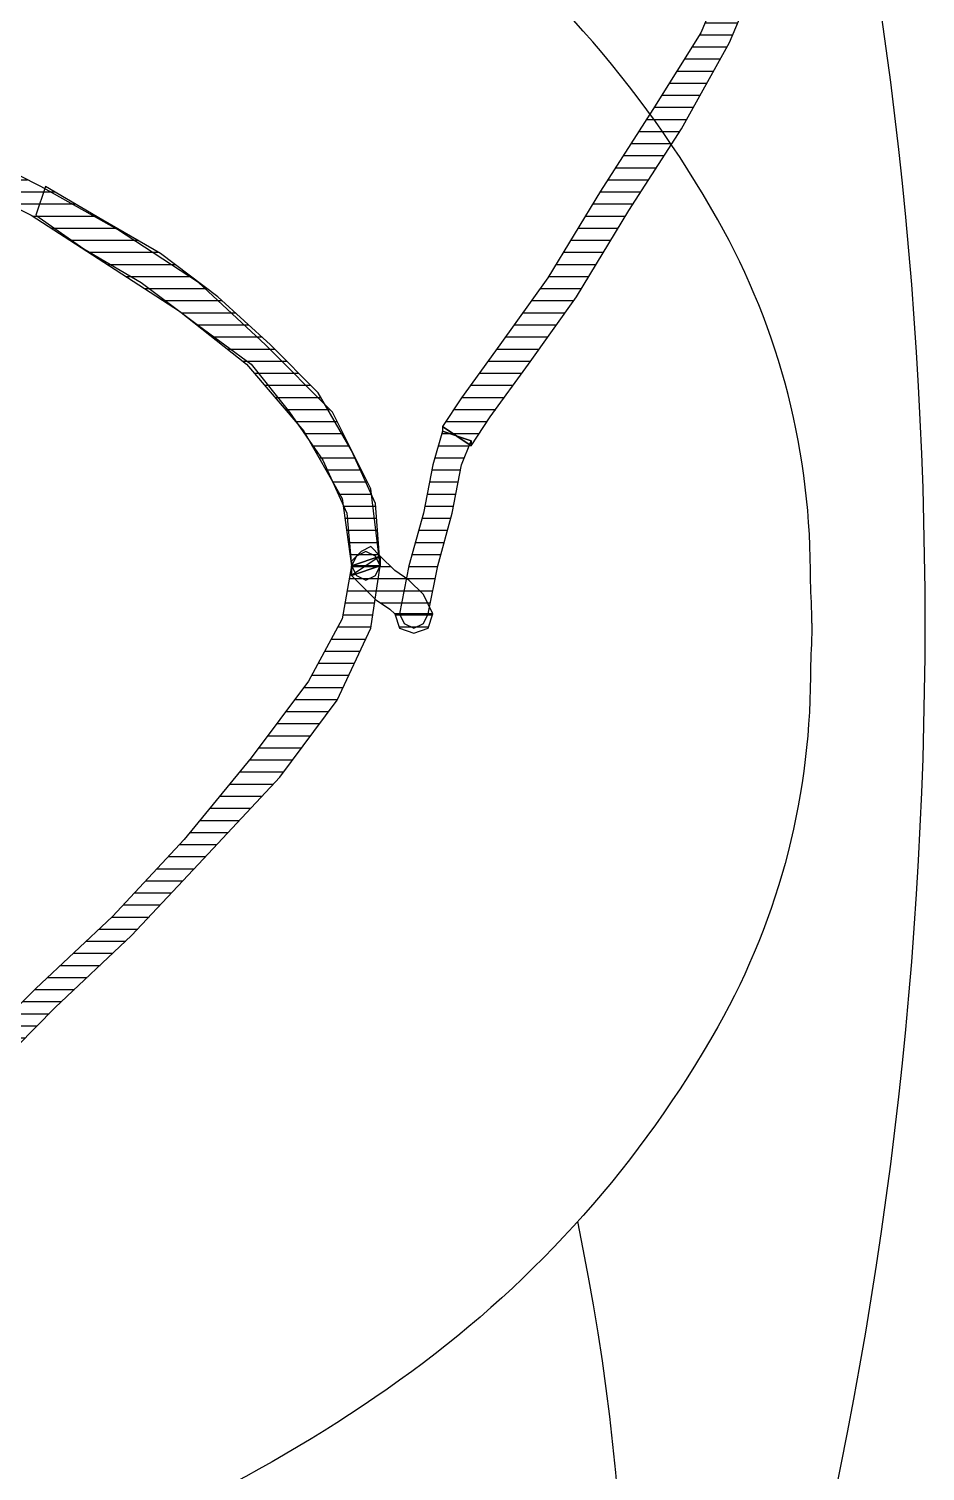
# Model space of a CAD drawing. Header units: millimetres. Extents: x 33350 to 35310, y -217097 to -211540.
# Drawn here: x 34466.5 to 34475.78, y -214551.64 to -214536.72 of the extents above; entities that cross this region are included whole.
import ezdxf

# ---------------------------------------------------------------- set-up
doc = ezdxf.new("R2010")
doc.units = ezdxf.units.MM
doc.header["$LTSCALE"] = 60
doc.header["$MEASUREMENT"] = 0
pattern_1 = [(360, (-5108.51305, -673.59423), (1e-16, 0.125), [25])]

# ---------------------------------------------------------------- blocks, each defined once
blk = doc.blocks.new('by')
at = {"ltscale": 30}
h = blk.add_hatch(dxfattribs=at)
h.set_pattern_fill('DC_LINES', color=256, scale=0.1, style=0)
h.set_pattern_definition(pattern_1)
edge = h.paths.add_edge_path(flags=0)
edge.add_line((6411.094, 2248.253), (6411.144, 2248.203))
edge.add_line((6411.144, 2248.203), (6411.59, 2247.657))
edge.add_line((6411.59, 2247.657), (6412.282, 2246.961))
edge.add_line((6412.282, 2246.961), (6413.074, 2246.216))
edge.add_line((6413.074, 2246.216), (6413.816, 2245.421))
edge.add_line((6413.816, 2245.421), (6414.607, 2244.577))
edge.add_line((6414.607, 2244.577), (6415.201, 2243.782))
edge.add_line((6415.201, 2243.782), (6415.548, 2243.037))
edge.add_line((6415.548, 2243.037), (6415.646, 2242.391))
edge.add_line((6415.646, 2242.391), (6415.349, 2242.391))
edge.add_line((6415.349, 2242.391), (6415.251, 2242.938))
edge.add_line((6415.251, 2242.938), (6414.904, 2243.583))
edge.add_line((6414.904, 2243.583), (6414.31, 2244.378))
edge.add_line((6414.31, 2244.378), (6413.618, 2245.223))
edge.add_line((6413.618, 2245.223), (6412.876, 2246.017))
edge.add_line((6412.876, 2246.017), (6412.084, 2246.763))
edge.add_line((6412.084, 2246.763), (6411.391, 2247.458))
edge.add_line((6411.391, 2247.458), (6410.847, 2248.004))
edge.add_line((6410.847, 2248.004), (6410.897, 2247.955))
edge.add_line((6410.897, 2247.955), (6410.847, 2248.004))
edge.add_line((6410.847, 2248.004), (6410.847, 2248.153))
edge.add_line((6410.847, 2248.153), (6410.946, 2248.253))
edge.add_line((6410.946, 2248.253), (6411.045, 2248.302))
edge.add_line((6411.045, 2248.302), (6411.144, 2248.203))
h = blk.add_hatch(dxfattribs=at)
h.set_pattern_fill('DC_LINES', color=256, scale=0.1, style=0)
h.set_pattern_definition(pattern_1)
edge = h.paths.add_edge_path(flags=0)
edge.add_line((6415.646, 2242.292), (6415.349, 2242.391))
edge.add_line((6415.349, 2242.391), (6415.251, 2242.938))
edge.add_line((6415.251, 2242.938), (6414.904, 2243.583))
edge.add_line((6414.904, 2243.583), (6414.31, 2244.378))
edge.add_line((6414.31, 2244.378), (6413.618, 2245.223))
edge.add_line((6413.618, 2245.223), (6412.876, 2246.017))
edge.add_line((6412.876, 2246.017), (6412.084, 2246.763))
edge.add_line((6412.084, 2246.763), (6411.391, 2247.458))
edge.add_line((6411.391, 2247.458), (6410.847, 2248.004))
edge.add_line((6410.847, 2248.004), (6411.144, 2248.203))
edge.add_line((6411.144, 2248.203), (6411.59, 2247.657))
edge.add_line((6411.59, 2247.657), (6412.282, 2246.961))
edge.add_line((6412.282, 2246.961), (6413.074, 2246.216))
edge.add_line((6413.074, 2246.216), (6413.816, 2245.421))
edge.add_line((6413.816, 2245.421), (6414.607, 2244.577))
edge.add_line((6414.607, 2244.577), (6415.201, 2243.782))
edge.add_line((6415.201, 2243.782), (6415.548, 2243.037))
edge.add_line((6415.548, 2243.037), (6415.646, 2242.391))
edge.add_line((6415.646, 2242.391), (6415.349, 2242.491))
edge.add_line((6415.349, 2242.491), (6415.646, 2242.391))
edge.add_line((6415.646, 2242.391), (6415.596, 2242.292))
edge.add_line((6415.596, 2242.292), (6415.498, 2242.242))
edge.add_line((6415.498, 2242.242), (6415.399, 2242.292))
edge.add_line((6415.399, 2242.292), (6415.349, 2242.391))
h = blk.add_hatch(dxfattribs=at)
h.set_pattern_fill('DC_LINES', color=256, scale=0.1, style=0)
h.set_pattern_definition(pattern_1)
edge = h.paths.add_edge_path(flags=0)
edge.add_line((6415.844, 2242.888), (6416.19, 2242.888))
edge.add_line((6416.19, 2242.888), (6416.092, 2242.689))
edge.add_line((6416.092, 2242.689), (6415.943, 2242.54))
edge.add_line((6415.943, 2242.54), (6415.795, 2242.441))
edge.add_line((6415.795, 2242.441), (6415.646, 2242.292))
edge.add_line((6415.646, 2242.292), (6415.349, 2242.491))
edge.add_line((6415.349, 2242.491), (6415.596, 2242.739))
edge.add_line((6415.596, 2242.739), (6415.745, 2242.838))
edge.add_line((6415.745, 2242.838), (6415.795, 2242.888))
edge.add_line((6415.795, 2242.888), (6416.141, 2242.888))
edge.add_line((6416.141, 2242.888), (6415.795, 2242.888))
edge.add_line((6415.795, 2242.888), (6415.844, 2243.037))
edge.add_line((6415.844, 2243.037), (6415.993, 2243.087))
edge.add_line((6415.993, 2243.087), (6416.141, 2243.037))
edge.add_line((6416.141, 2243.037), (6416.19, 2242.888))
h = blk.add_hatch(dxfattribs=at)
h.set_pattern_fill('DC_LINES', color=256, scale=0.1, style=0)
h.set_pattern_definition(pattern_1)
edge = h.paths.add_edge_path(flags=0)
edge.add_line((6415.795, 2242.888), (6416.141, 2242.888))
edge.add_line((6416.141, 2242.888), (6416.24, 2242.391))
edge.add_line((6416.24, 2242.391), (6416.388, 2241.845))
edge.add_line((6416.388, 2241.845), (6416.487, 2241.348))
edge.add_line((6416.487, 2241.348), (6416.587, 2241.1))
edge.add_line((6416.587, 2241.1), (6416.29, 2241))
edge.add_line((6416.29, 2241), (6416.19, 2241.348))
edge.add_line((6416.19, 2241.348), (6416.092, 2241.845))
edge.add_line((6416.092, 2241.845), (6415.943, 2242.391))
edge.add_line((6415.943, 2242.391), (6415.844, 2242.888))
edge.add_line((6415.844, 2242.888), (6416.19, 2242.888))
edge.add_line((6416.19, 2242.888), (6415.844, 2242.888))
edge.add_line((6415.844, 2242.888), (6415.894, 2242.987))
edge.add_line((6415.894, 2242.987), (6415.993, 2243.037))
edge.add_line((6415.993, 2243.037), (6416.092, 2242.987))
edge.add_line((6416.092, 2242.987), (6416.141, 2242.888))
h = blk.add_hatch(dxfattribs=at)
h.set_pattern_fill('DC_LINES', color=256, scale=0.1, style=0)
h.set_pattern_definition(pattern_1)
edge = h.paths.add_edge_path(flags=0)
edge.add_line((6415.349, 2242.391), (6415.349, 2242.491))
edge.add_line((6415.349, 2242.491), (6415.596, 2242.739))
edge.add_line((6415.596, 2242.739), (6415.745, 2242.838))
edge.add_line((6415.745, 2242.838), (6415.795, 2242.888))
edge.add_line((6415.795, 2242.888), (6416.19, 2242.888))
edge.add_line((6416.19, 2242.888), (6416.092, 2242.689))
edge.add_line((6416.092, 2242.689), (6415.943, 2242.54))
edge.add_line((6415.943, 2242.54), (6415.795, 2242.441))
edge.add_line((6415.795, 2242.441), (6415.646, 2242.292))
edge.add_line((6415.646, 2242.292), (6415.646, 2242.391))
edge.add_line((6415.646, 2242.391), (6415.646, 2242.292))
edge.add_line((6415.646, 2242.292), (6415.548, 2242.192))
edge.add_line((6415.548, 2242.192), (6415.448, 2242.242))
edge.add_line((6415.448, 2242.242), (6415.349, 2242.342))
edge.add_line((6415.349, 2242.342), (6415.349, 2242.491))
h = blk.add_hatch(dxfattribs=at)
h.set_pattern_fill('DC_LINES', color=256, scale=0.1, style=0)
h.set_pattern_definition(pattern_1)
edge = h.paths.add_edge_path(flags=0)
edge.add_line((6416.29, 2240.951), (6416.29, 2241))
edge.add_line((6416.29, 2241), (6416.19, 2241.348))
edge.add_line((6416.19, 2241.348), (6416.092, 2241.845))
edge.add_line((6416.092, 2241.845), (6415.943, 2242.391))
edge.add_line((6415.943, 2242.391), (6415.844, 2242.888))
edge.add_line((6415.844, 2242.888), (6416.141, 2242.888))
edge.add_line((6416.141, 2242.888), (6416.24, 2242.391))
edge.add_line((6416.24, 2242.391), (6416.388, 2241.845))
edge.add_line((6416.388, 2241.845), (6416.487, 2241.348))
edge.add_line((6416.487, 2241.348), (6416.587, 2241.1))
edge.add_line((6416.587, 2241.1), (6416.587, 2241.149))
h = blk.add_hatch(dxfattribs=at)
h.set_pattern_fill('DC_LINES', color=256, scale=0.1, style=0)
h.set_pattern_definition(pattern_1)
h.paths.add_polyline_path([(6415.646, 2242.391), (6415.596, 2241.745), (6415.349, 2241.199), (6415.004, 2240.603), (6414.509, 2240.106), (6413.965, 2239.609), (6413.371, 2239.162), (6412.777, 2238.815), (6412.183, 2238.467), (6412.084, 2238.765), (6412.579, 2239.113), (6413.173, 2239.46), (6413.766, 2239.907), (6414.31, 2240.305), (6414.706, 2240.802), (6415.052, 2241.298), (6415.3, 2241.845), (6415.349, 2242.391), (6415.399, 2242.491), (6415.498, 2242.54), (6415.596, 2242.491)], flags=0)
h = blk.add_hatch(dxfattribs=at)
h.set_pattern_fill('DC_LINES', color=256, scale=0.1, style=0)
h.set_pattern_definition(pattern_1)
edge = h.paths.add_edge_path(flags=0)
edge.add_line((6410.749, 2237.97), (6410.847, 2238.169))
edge.add_line((6410.847, 2238.169), (6411.342, 2238.417))
edge.add_line((6411.342, 2238.417), (6412.035, 2238.765))
edge.add_line((6412.035, 2238.765), (6412.727, 2239.212))
edge.add_line((6412.727, 2239.212), (6413.568, 2239.758))
edge.add_line((6413.568, 2239.758), (6414.261, 2240.305))
edge.add_line((6414.261, 2240.305), (6414.854, 2241))
edge.add_line((6414.854, 2241), (6415.251, 2241.696))
edge.add_line((6415.251, 2241.696), (6415.349, 2242.391))
edge.add_line((6415.349, 2242.391), (6415.646, 2242.391))
edge.add_line((6415.646, 2242.391), (6415.548, 2241.596))
edge.add_line((6415.548, 2241.596), (6415.152, 2240.802))
edge.add_line((6415.152, 2240.802), (6414.459, 2240.106))
edge.add_line((6414.459, 2240.106), (6413.766, 2239.46))
edge.add_line((6413.766, 2239.46), (6412.926, 2238.914))
edge.add_line((6412.926, 2238.914), (6412.134, 2238.467))
edge.add_line((6412.134, 2238.467), (6411.441, 2238.119))
edge.add_line((6411.441, 2238.119), (6410.946, 2237.871))
edge.add_line((6410.946, 2237.871), (6411.045, 2238.07))
edge.add_line((6411.045, 2238.07), (6410.946, 2237.871))
edge.add_line((6410.946, 2237.871), (6410.798, 2237.871))
edge.add_line((6410.798, 2237.871), (6410.749, 2237.97))
edge.add_line((6410.749, 2237.97), (6410.749, 2238.07))
edge.add_line((6410.749, 2238.07), (6410.847, 2238.169))
h = blk.add_hatch(dxfattribs=at)
h.set_pattern_fill('DC_LINES', color=256, scale=0.1, style=0)
h.set_pattern_definition(pattern_1)
edge = h.paths.add_edge_path(flags=0)
edge.add_line((6416.587, 2241.1), (6416.587, 2241.149))
edge.add_line((6416.587, 2241.149), (6416.784, 2240.851))
edge.add_line((6416.784, 2240.851), (6417.18, 2240.305))
edge.add_line((6417.18, 2240.305), (6417.675, 2239.609))
edge.add_line((6417.675, 2239.609), (6418.219, 2238.715))
edge.add_line((6418.219, 2238.715), (6418.763, 2237.871))
edge.add_line((6418.763, 2237.871), (6419.258, 2236.977))
edge.add_line((6419.258, 2236.977), (6419.555, 2236.281))
edge.add_line((6419.555, 2236.281), (6419.753, 2235.785))
edge.add_line((6419.753, 2235.785), (6419.357, 2235.785))
edge.add_line((6419.357, 2235.785), (6419.258, 2236.182))
edge.add_line((6419.258, 2236.182), (6418.961, 2236.877))
edge.add_line((6418.961, 2236.877), (6418.467, 2237.672))
edge.add_line((6418.467, 2237.672), (6417.923, 2238.517))
edge.add_line((6417.923, 2238.517), (6417.378, 2239.411))
edge.add_line((6417.378, 2239.411), (6416.884, 2240.106))
edge.add_line((6416.884, 2240.106), (6416.487, 2240.653))
edge.add_line((6416.487, 2240.653), (6416.29, 2240.951))
edge.add_line((6416.29, 2240.951), (6416.29, 2241))
h = blk.add_hatch(dxfattribs=at)
h.set_pattern_fill('DC_LINES', color=256, scale=0.1, style=0)
h.set_pattern_definition(pattern_1)
edge = h.paths.add_edge_path(flags=0)
edge.add_line((6419.357, 2235.785), (6419.258, 2236.182))
edge.add_line((6419.258, 2236.182), (6418.961, 2236.877))
edge.add_line((6418.961, 2236.877), (6418.467, 2237.672))
edge.add_line((6418.467, 2237.672), (6417.923, 2238.517))
edge.add_line((6417.923, 2238.517), (6417.378, 2239.411))
edge.add_line((6417.378, 2239.411), (6416.884, 2240.106))
edge.add_line((6416.884, 2240.106), (6416.487, 2240.653))
edge.add_line((6416.487, 2240.653), (6416.29, 2240.951))
edge.add_line((6416.29, 2240.951), (6416.587, 2241.149))
edge.add_line((6416.587, 2241.149), (6416.784, 2240.851))
edge.add_line((6416.784, 2240.851), (6417.18, 2240.305))
edge.add_line((6417.18, 2240.305), (6417.675, 2239.609))
edge.add_line((6417.675, 2239.609), (6418.219, 2238.715))
edge.add_line((6418.219, 2238.715), (6418.763, 2237.871))
edge.add_line((6418.763, 2237.871), (6419.258, 2236.977))
edge.add_line((6419.258, 2236.977), (6419.555, 2236.281))
edge.add_line((6419.555, 2236.281), (6419.753, 2235.785))
for p, q in [((6411.59, 2247.657, -4.505), (6412.282, 2246.961, -4.505)), ((6411.59, 2247.657, -4.505), (6412.282, 2246.961, -4.505)), ((6412.084, 2246.763, -4.505), (6411.391, 2247.458, -4.505)), ((6412.084, 2246.763, -4.505), (6411.391, 2247.458, -4.505)), ((6412.282, 2246.961, -4.505), (6413.074, 2246.216, -4.505)), ((6412.282, 2246.961, -4.505), (6413.074, 2246.216, -4.505)), ((6412.876, 2246.017, -4.505), (6412.084, 2246.763, -4.505)), ((6412.876, 2246.017, -4.505), (6412.084, 2246.763, -4.505)), ((6413.074, 2246.216, -4.505), (6413.816, 2245.421, -4.505)), ((6413.074, 2246.216, -4.505), (6413.816, 2245.421, -4.505)), ((6413.618, 2245.223, -4.505), (6412.876, 2246.017, -4.505)), ((6413.618, 2245.223, -4.505), (6412.876, 2246.017, -4.505)), ((6413.816, 2245.421, -4.505), (6414.607, 2244.577, -4.505)), ((6413.816, 2245.421, -4.505), (6414.607, 2244.577, -4.505)), ((6414.31, 2244.378, -4.505), (6413.618, 2245.223, -4.505)), ((6414.31, 2244.378, -4.505), (6413.618, 2245.223, -4.505)), ((6414.607, 2244.577, -4.505), (6415.201, 2243.782, -4.505)), ((6414.607, 2244.577, -4.505), (6415.201, 2243.782, -4.505)), ((6414.904, 2243.583, -4.505), (6414.31, 2244.378, -4.505)), ((6414.904, 2243.583, -4.505), (6414.31, 2244.378, -4.505)), ((6415.201, 2243.782, -4.505), (6415.548, 2243.037, -4.505)), ((6415.201, 2243.782, -4.505), (6415.548, 2243.037, -4.505)), ((6415.251, 2242.938, -4.505), (6414.904, 2243.583, -4.505)), ((6415.251, 2242.938, -4.505), (6414.904, 2243.583, -4.505)), ((6415.548, 2243.037, -4.505), (6415.646, 2242.391, -4.505)), ((6415.548, 2243.037, -4.505), (6415.646, 2242.391, -4.505)), ((6415.795, 2242.888, -4.505), (6415.844, 2243.037, -4.505)), ((6415.844, 2243.037, -4.505), (6415.993, 2243.087, -4.505)), ((6415.894, 2242.987, -4.505), (6415.993, 2243.037, -4.505)), ((6415.993, 2243.087, -4.505), (6416.141, 2243.037, -4.505)), ((6415.993, 2243.037, -4.505), (6416.092, 2242.987, -4.505)), ((6416.141, 2243.037, -4.505), (6416.19, 2242.888, -4.505)), ((6415.349, 2242.391, -4.505), (6415.251, 2242.938, -4.505)), ((6415.349, 2242.391, -4.505), (6415.251, 2242.938, -4.505)), ((6415.745, 2242.838, -4.505), (6415.795, 2242.888, -4.505)), ((6415.745, 2242.838, -4.505), (6415.795, 2242.888, -4.505)), ((6415.795, 2242.888, -4.505), (6416.141, 2242.888, -4.505)), ((6416.141, 2242.888, -4.505), (6415.795, 2242.888, -4.505)), ((6415.795, 2242.888, -4.505), (6415.795, 2242.888, -4.505)), ((6415.795, 2242.888, -4.505), (6415.795, 2242.888, -4.505)), ((6415.795, 2242.888, -4.505), (6416.141, 2242.888, -4.505)), ((6416.141, 2242.888, -4.505), (6415.795, 2242.888, -4.505)), ((6415.795, 2242.888, -4.505), (6415.795, 2242.888, -4.505)), ((6415.795, 2242.888, -4.505), (6416.19, 2242.888, -4.505)), ((6415.844, 2242.888, -4.505), (6415.894, 2242.987, -4.505)), ((6415.943, 2242.391, -4.505), (6415.844, 2242.888, -4.505)), ((6415.844, 2242.888, -4.505), (6416.141, 2242.888, -4.505)), ((6415.943, 2242.391, -4.505), (6415.844, 2242.888, -4.505)), ((6415.844, 2242.888, -4.505), (6416.19, 2242.888, -4.505)), ((6416.19, 2242.888, -4.505), (6415.844, 2242.888, -4.505)), ((6415.844, 2242.888, -4.505), (6416.19, 2242.888, -4.505)), ((6416.19, 2242.888, -4.505), (6415.844, 2242.888, -4.505)), ((6415.844, 2242.888, -4.505), (6415.844, 2242.888, -4.505)), ((6416.092, 2242.987, -4.505), (6416.141, 2242.888, -4.505)), ((6416.19, 2242.888, -4.505), (6416.092, 2242.689, -4.505)), ((6416.19, 2242.888, -4.505), (6416.092, 2242.689, -4.505)), ((6416.141, 2242.888, -4.505), (6416.24, 2242.391, -4.505)), ((6416.141, 2242.888, -4.505), (6416.24, 2242.391, -4.505)), ((6415.349, 2242.491, -4.505), (6415.596, 2242.739, -4.505)), ((6415.349, 2242.491, -4.505), (6415.596, 2242.739, -4.505)), ((6415.596, 2242.739, -4.505), (6415.745, 2242.838, -4.505)), ((6415.596, 2242.739, -4.505), (6415.745, 2242.838, -4.505)), ((6416.092, 2242.689, -4.505), (6415.943, 2242.54, -4.505)), ((6416.092, 2242.689, -4.505), (6415.943, 2242.54, -4.505)), ((6415.646, 2242.391, -4.505), (6415.349, 2242.491, -4.505)), ((6415.349, 2242.491, -4.505), (6415.646, 2242.391, -4.505)), ((6415.349, 2242.391, -4.505), (6415.399, 2242.491, -4.505)), ((6415.646, 2242.292, -4.505), (6415.349, 2242.491, -4.505)), ((6415.349, 2242.391, -4.505), (6415.349, 2242.491, -4.505)), ((6415.349, 2242.342, -4.505), (6415.349, 2242.491, -4.505)), ((6415.349, 2242.491, -4.505), (6415.349, 2242.391, -4.505)), ((6415.399, 2242.491, -4.505), (6415.498, 2242.54, -4.505)), ((6415.498, 2242.54, -4.505), (6415.596, 2242.491, -4.505)), ((6415.596, 2242.491, -4.505), (6415.646, 2242.391, -4.505)), ((6415.795, 2242.441, -4.505), (6415.646, 2242.292, -4.505)), ((6415.795, 2242.441, -4.505), (6415.646, 2242.292, -4.505)), ((6415.943, 2242.54, -4.505), (6415.795, 2242.441, -4.505)), ((6415.943, 2242.54, -4.505), (6415.795, 2242.441, -4.505)), ((6415.251, 2241.696, -4.505), (6415.349, 2242.391, -4.505)), ((6415.3, 2241.845, -4.505), (6415.349, 2242.391, -4.505)), ((6415.646, 2242.292, -4.505), (6415.349, 2242.391, -4.505)), ((6415.399, 2242.292, -4.505), (6415.349, 2242.391, -4.505)), ((6415.349, 2242.391, -4.505), (6415.646, 2242.292, -4.505)), ((6415.349, 2242.391, -4.505), (6415.349, 2242.391, -4.505)), ((6415.349, 2242.391, -4.505), (6415.349, 2242.391, -4.505)), ((6415.646, 2242.391, -4.505), (6415.349, 2242.391, -4.505)), ((6415.349, 2242.391, -4.505), (6415.646, 2242.391, -4.505)), ((6415.349, 2242.391, -4.505), (6415.349, 2242.391, -4.505)), ((6415.448, 2242.242, -4.505), (6415.349, 2242.342, -4.505)), ((6415.498, 2242.242, -4.505), (6415.399, 2242.292, -4.505)), ((6415.596, 2242.292, -4.505), (6415.498, 2242.242, -4.505)), ((6415.646, 2242.391, -4.505), (6415.548, 2241.596, -4.505)), ((6415.646, 2242.292, -4.505), (6415.548, 2242.192, -4.505)), ((6415.646, 2242.391, -4.505), (6415.596, 2242.292, -4.505)), ((6415.646, 2242.391, -4.505), (6415.596, 2241.745, -4.505)), ((6415.646, 2242.391, -4.505), (6415.646, 2242.391, -4.505)), ((6415.646, 2242.391, -4.505), (6415.646, 2242.391, -4.505)), ((6415.646, 2242.391, -4.505), (6415.646, 2242.391, -4.505)), ((6415.646, 2242.292, -4.505), (6415.646, 2242.391, -4.505)), ((6415.646, 2242.391, -4.505), (6415.646, 2242.292, -4.505)), ((6415.646, 2242.292, -4.505), (6415.646, 2242.292, -4.505)), ((6416.092, 2241.845, -4.505), (6415.943, 2242.391, -4.505)), ((6416.092, 2241.845, -4.505), (6415.943, 2242.391, -4.505)), ((6416.24, 2242.391, -4.505), (6416.388, 2241.845, -4.505)), ((6416.24, 2242.391, -4.505), (6416.388, 2241.845, -4.505)), ((6415.548, 2242.192, -4.505), (6415.448, 2242.242, -4.505)), ((6415.052, 2241.298, -4.505), (6415.3, 2241.845, -4.505)), ((6416.19, 2241.348, -4.505), (6416.092, 2241.845, -4.505)), ((6416.19, 2241.348, -4.505), (6416.092, 2241.845, -4.505)), ((6416.388, 2241.845, -4.505), (6416.487, 2241.348, -4.505)), ((6416.388, 2241.845, -4.505), (6416.487, 2241.348, -4.505)), ((6414.854, 2241, -4.505), (6415.251, 2241.696, -4.505)), ((6415.596, 2241.745, -4.505), (6415.349, 2241.199, -4.505)), ((6415.548, 2241.596, -4.505), (6415.152, 2240.802, -4.505)), ((6414.706, 2240.802, -4.505), (6415.052, 2241.298, -4.505)), ((6416.29, 2241, -4.505), (6416.19, 2241.348, -4.505)), ((6416.29, 2241, -4.505), (6416.19, 2241.348, -4.505)), ((6416.487, 2241.348, -4.505), (6416.587, 2241.1, -4.505)), ((6416.487, 2241.348, -4.505), (6416.587, 2241.1, -4.505)), ((6415.349, 2241.199, -4.505), (6415.004, 2240.603, -4.505)), ((6416.587, 2241.149, -4.505), (6416.29, 2240.951, -4.505)), ((6416.29, 2240.951, -4.505), (6416.587, 2241.149, -4.505)), ((6416.29, 2241, -4.505), (6416.587, 2241.1, -4.505)), ((6416.587, 2241.1, -4.505), (6416.29, 2241, -4.505)), ((6416.587, 2241.1, -4.505), (6416.587, 2241.149, -4.505)), ((6416.587, 2241.149, -4.505), (6416.784, 2240.851, -4.505)), ((6416.587, 2241.1, -4.505), (6416.587, 2241.149, -4.505)), ((6416.587, 2241.149, -4.505), (6416.784, 2240.851, -4.505)), ((6416.587, 2241.1, -4.505), (6416.587, 2241.1, -4.505)), ((6414.261, 2240.305, -4.505), (6414.854, 2241, -4.505)), ((6416.29, 2240.951, -4.505), (6416.29, 2241, -4.505)), ((6416.29, 2240.951, -4.505), (6416.29, 2241, -4.505)), ((6416.29, 2240.951, -4.505), (6416.29, 2240.951, -4.505)), ((6416.487, 2240.653, -4.505), (6416.29, 2240.951, -4.505)), ((6416.487, 2240.653, -4.505), (6416.29, 2240.951, -4.505)), ((6414.31, 2240.305, -4.505), (6414.706, 2240.802, -4.505)), ((6415.152, 2240.802, -4.505), (6414.459, 2240.106, -4.505)), ((6416.784, 2240.851, -4.505), (6417.18, 2240.305, -4.505)), ((6416.784, 2240.851, -4.505), (6417.18, 2240.305, -4.505)), ((6416.884, 2240.106, -4.505), (6416.487, 2240.653, -4.505)), ((6416.884, 2240.106, -4.505), (6416.487, 2240.653, -4.505)), ((6415.004, 2240.603, -4.505), (6414.509, 2240.106, -4.505)), ((6413.568, 2239.758, -4.505), (6414.261, 2240.305, -4.505)), ((6413.766, 2239.907, -4.505), (6414.31, 2240.305, -4.505)), ((6417.18, 2240.305, -4.505), (6417.675, 2239.609, -4.505)), ((6417.18, 2240.305, -4.505), (6417.675, 2239.609, -4.505)), ((6414.459, 2240.106, -4.505), (6413.766, 2239.46, -4.505)), ((6414.509, 2240.106, -4.505), (6413.965, 2239.609, -4.505)), ((6417.378, 2239.411, -4.505), (6416.884, 2240.106, -4.505)), ((6417.378, 2239.411, -4.505), (6416.884, 2240.106, -4.505)), ((6413.173, 2239.46, -4.505), (6413.766, 2239.907, -4.505)), ((6412.727, 2239.212, -4.505), (6413.568, 2239.758, -4.505)), ((6413.965, 2239.609, -4.505), (6413.371, 2239.162, -4.505)), ((6417.675, 2239.609, -4.505), (6418.219, 2238.715, -4.505)), ((6417.675, 2239.609, -4.505), (6418.219, 2238.715, -4.505)), ((6412.579, 2239.113, -4.505), (6413.173, 2239.46, -4.505)), ((6413.766, 2239.46, -4.505), (6412.926, 2238.914, -4.505)), ((6417.923, 2238.517, -4.505), (6417.378, 2239.411, -4.505)), ((6417.923, 2238.517, -4.505), (6417.378, 2239.411, -4.505)), ((6412.035, 2238.765, -4.505), (6412.727, 2239.212, -4.505)), ((6413.371, 2239.162, -4.505), (6412.777, 2238.815, -4.505)), ((6412.084, 2238.765, -4.505), (6412.579, 2239.113, -4.505)), ((6412.926, 2238.914, -4.505), (6412.134, 2238.467, -4.505)), ((6411.342, 2238.417, -4.505), (6412.035, 2238.765, -4.505)), ((6412.183, 2238.467, -4.505), (6412.084, 2238.765, -4.505)), ((6412.777, 2238.815, -4.505), (6412.183, 2238.467, -4.505)), ((6418.219, 2238.715, -4.505), (6418.763, 2237.871, -4.505)), ((6418.219, 2238.715, -4.505), (6418.763, 2237.871, -4.505)), ((6412.134, 2238.467, -4.505), (6411.441, 2238.119, -4.505)), ((6418.467, 2237.672, -4.505), (6417.923, 2238.517, -4.505)), ((6418.467, 2237.672, -4.505), (6417.923, 2238.517, -4.505)), ((6418.763, 2237.871, -4.505), (6419.258, 2236.977, -4.505)), ((6418.763, 2237.871, -4.505), (6419.258, 2236.977, -4.505)), ((6418.961, 2236.877, -4.505), (6418.467, 2237.672, -4.505)), ((6418.961, 2236.877, -4.505), (6418.467, 2237.672, -4.505)), ((6419.258, 2236.977, -4.505), (6419.555, 2236.281, -4.505)), ((6419.258, 2236.977, -4.505), (6419.555, 2236.281, -4.505)), ((6419.258, 2236.182, -4.505), (6418.961, 2236.877, -4.505)), ((6419.258, 2236.182, -4.505), (6418.961, 2236.877, -4.505))]:
    blk.add_line(p, q, dxfattribs=at)
blk = doc.blocks.new('insan')
at = {"color": 7, "extrusion": (0, 0, -1)}
for points in [[(-6488.226, 3141.859, -0.0182), (-6488.211, 3142.29, -0.132444), (-6487.254, 3146.033, -0.106688), (-6484.088, 3149.597, -0.083199), (-6479.635, 3151.836, -0.071851), (-6473.945, 3152.734, -0.071851), (-6468.233, 3151.985, -0.083199), (-6463.724, 3149.863, -0.106688), (-6460.466, 3146.382, -0.132444), (-6459.412, 3142.665, -0.027194), (-6459.445, 3141.859, -0.106688)], [(-6488.226, 3141.859, 0.0182), (-6488.211, 3141.428, 0.132444), (-6487.254, 3137.685, 0.106688), (-6484.088, 3134.121, 0.083199), (-6479.635, 3131.882, 0.071851), (-6473.945, 3130.984, 0.071851), (-6468.233, 3131.733, 0.083199), (-6463.724, 3133.855, 0.106688), (-6460.466, 3137.336, 0.132444), (-6459.412, 3141.053, 0.027194), (-6459.445, 3141.859, 0.106688)]]:
    blk.add_lwpolyline(points, format="xyb", dxfattribs=at)
for centre, radius, start, end in [((-6463.012, 3152.827), 23.288, 146.2696, 191.8437), ((-6445.381, 3141.859), 44.018, 150.4943, 209.5057)]:
    blk.add_arc(centre, radius, start, end, dxfattribs=at)

msp = doc.modelspace()

# ---------------------------------------------------------------- block references
at = {"xscale": -1, "rotation": 180}
for name, p in [('by', (28054.493, -212299.882, 4.505)), ('insan', (27986.377, -211401.008))]:
    msp.add_blockref(name, p, dxfattribs=at)

doc.saveas('drawing.dxf')
